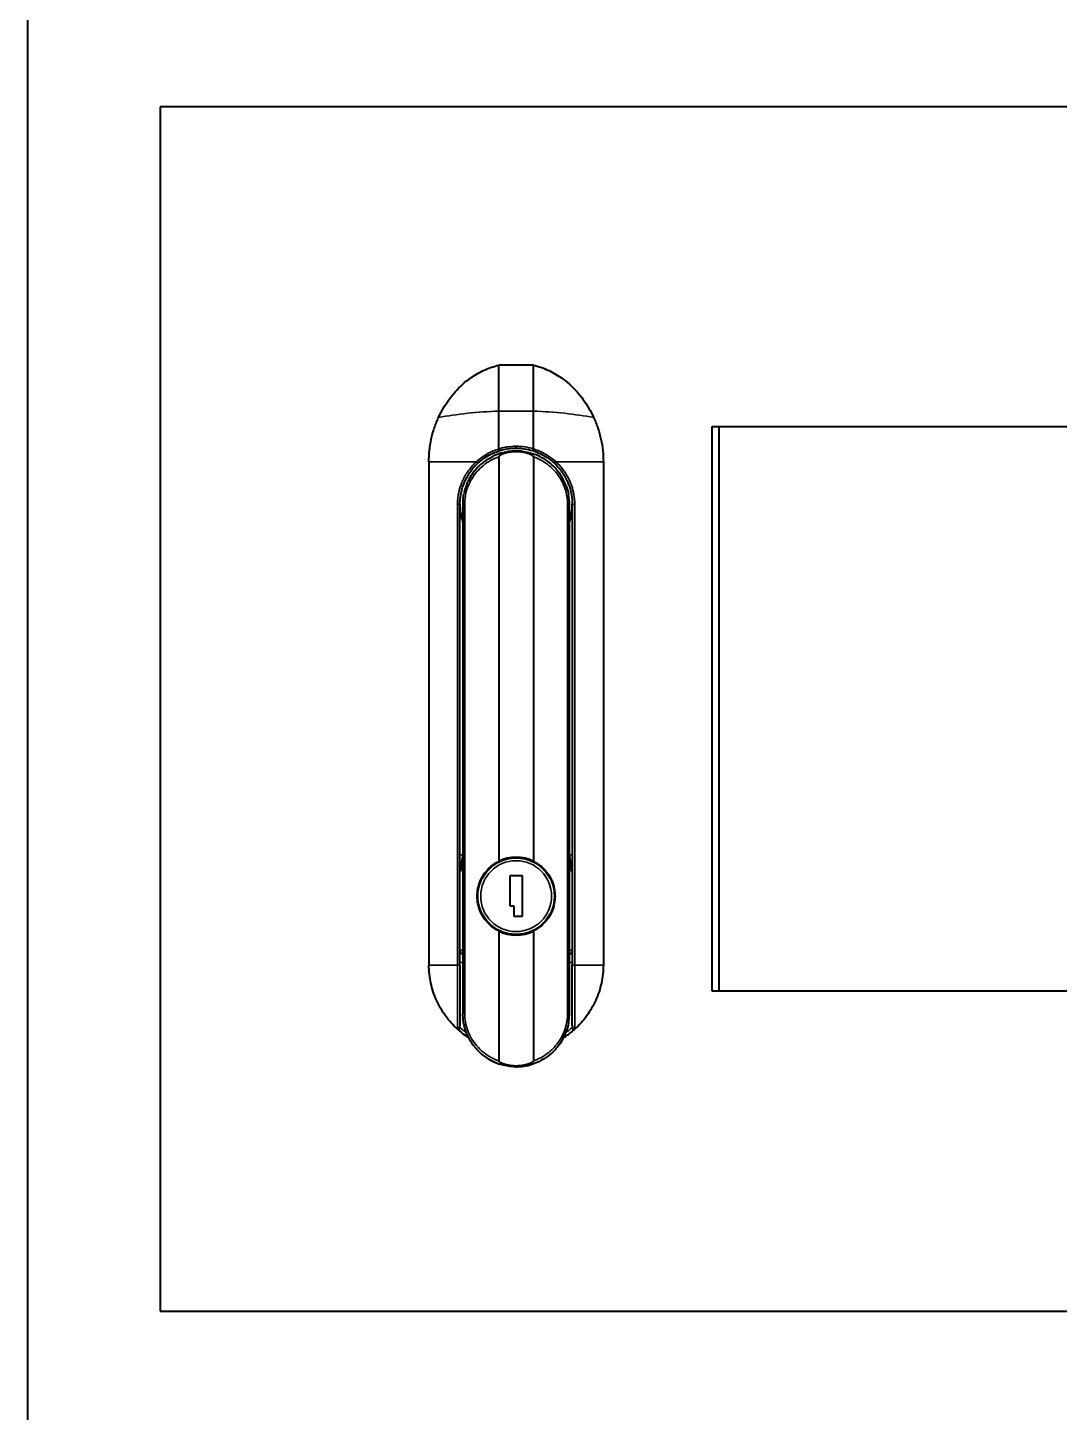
# Model space of a CAD drawing. Header units: millimetres. Extents: x 0 to 5945, y 0 to 4205.
# Drawn here: x 3811.7 to 3990.7, y 1542.3 to 1782.6 of the extents above; entities that cross this region are included whole.
import ezdxf

# ---------------------------------------------------------------- set-up
doc = ezdxf.new("R2010")
doc.units = ezdxf.units.MM
doc.header["$LTSCALE"] = 5
doc.layers.add('가시적인 것(ISO)', color=3, linetype='Continuous', lineweight=40)
doc.layers.add('가시적인 좁은 것(ISO)', color=3, linetype='Continuous', lineweight=35)

msp = doc.modelspace()

# ---------------------------------------------------------------- linework, layer by layer
at = {"layer": '가시적인 것(ISO)'}
for p, q in [((3811.661, 1301.896), (3811.661, 1981.896)), ((4144.661, 1768.896), (3834.661, 1768.896)), ((3834.661, 1768.896), (3834.661, 1559.896)), ((3899.411, 1724.047), (3893.411, 1724.047)), ((3893.411, 1716.064), (3893.411, 1724.047)), ((3899.411, 1716.064), (3899.411, 1724.047)), ((3893.411, 1709.516), (3893.411, 1716.064)), ((3899.411, 1709.516), (3899.411, 1716.064)), ((3930.411, 1615.396), (3930.411, 1713.396)), ((3930.411, 1713.396), (4096.911, 1713.396)), ((3931.661, 1615.396), (3931.661, 1713.396)), ((3881.273, 1707.261), (3881.273, 1619.907)), ((3893.388, 1708.129), (3893.388, 1637.931)), ((3899.434, 1708.129), (3899.434, 1637.931)), ((3911.548, 1707.261), (3911.548, 1619.907)), ((3886.661, 1619.899), (3886.661, 1699.896)), ((3887.161, 1699.896), (3887.161, 1611.546)), ((3905.661, 1611.546), (3905.661, 1699.896)), ((3906.161, 1699.896), (3906.161, 1619.9)), ((3895.311, 1635.396), (3895.311, 1630.196)), ((3897.511, 1635.396), (3895.311, 1635.396)), ((3897.511, 1628.396), (3897.511, 1635.396)), ((3895.311, 1630.196), (3896.011, 1630.196)), ((3896.011, 1630.196), (3896.011, 1628.396)), ((3896.011, 1628.396), (3897.511, 1628.396)), ((3893.388, 1625.861), (3893.388, 1603.313)), ((3899.434, 1625.861), (3899.434, 1603.313)), ((3886.661, 1619.899), (3886.661, 1609.388)), ((3906.161, 1609.388), (3906.161, 1619.9)), ((4096.911, 1615.396), (3930.411, 1615.396)), ((3834.661, 1559.896), (4144.661, 1559.896))]:
    msp.add_line(p, q, dxfattribs=at)
msp.add_circle((3896.411, 1631.896), 6.65, dxfattribs=at)
for centre, radius, start, end in [((3896.411, 1632.117), 10.573, 151.02661, 156.67427), ((3896.411, 1631.896), 6.75, 63.39417, 116.60583), ((3896.411, 1632.117), 10.573, 23.32573, 28.97339), ((3887.161, 1636.106), 0.5, 158.65078, 180), ((3905.661, 1636.106), 0.5, 0, 23.32573), ((3896.411, 1631.896), 6.75, 243.39417, 296.60583), ((3887.161, 1622.361), 0.5, 180, 270), ((3905.661, 1622.361), 0.5, 270, 0)]:
    msp.add_arc(centre, radius, start, end, dxfattribs=at)
for centre, major_axis, ratio, start_param, end_param in [((3886.344, 1609.422), (-0.021, 0.657), 0.4807904, 4.2400237, 4.6448571), ((3906.477, 1609.422), (0.021, 0.656), 0.4803283, 1.6376505, 2.0429321)]:
    msp.add_ellipse(centre, major_axis=major_axis, ratio=ratio, start_param=start_param, end_param=end_param, dxfattribs=at)
for points, knots in [([(3882.947, 1714.961), (3883.451, 1716.045), (3884.051, 1717.085), (3885.45, 1719.026), (3886.247, 1719.924), (3887.582, 1721.122), (3888.05, 1721.495), (3889.272, 1722.357), (3890.051, 1722.807), (3891.277, 1723.365), (3891.693, 1723.531), (3892.543, 1723.821), (3892.974, 1723.945), (3893.411, 1724.047)], [-1.4373876, -1.4373876, -1.4373876, -1.4373876, -1.077998, -1.077998, -0.718291, -0.718291, -0.538642, -0.538642, -0.2691978, -0.2691978, -0.1345178, -0.1345178, -0.000001, -0.000001, -0.000001, -0.000001]), ([(3899.411, 1724.047), (3899.847, 1723.945), (3900.279, 1723.821), (3901.128, 1723.531), (3901.545, 1723.365), (3902.771, 1722.807), (3903.55, 1722.357), (3904.772, 1721.495), (3905.24, 1721.122), (3906.575, 1719.924), (3907.372, 1719.026), (3908.771, 1717.085), (3909.371, 1716.045), (3909.874, 1714.961)], [-1.4345196, -1.4345196, -1.4345196, -1.4345196, -1.3002693, -1.3002693, -1.1658564, -1.1658564, -0.8969451, -0.8969451, -0.7176518, -0.7176518, -0.3586651, -0.3586651, -0.000001, -0.000001, -0.000001, -0.000001]), ([(3881.273, 1707.261), (3881.273, 1708.583), (3881.413, 1709.908), (3881.831, 1711.849), (3882.006, 1712.488), (3882.424, 1713.744), (3882.669, 1714.361), (3882.947, 1714.961)], [-0.79418282, -0.79418282, -0.79418282, -0.79418282, -0.39706048, -0.39706048, -0.1985164, -0.1985164, -0.000001, -0.000001, -0.000001, -0.000001]), ([(3909.874, 1714.961), (3910.153, 1714.361), (3910.397, 1713.744), (3910.816, 1712.488), (3910.99, 1711.849), (3911.409, 1709.908), (3911.548, 1708.583), (3911.548, 1707.261)], [-0.79365146, -0.79365146, -0.79365146, -0.79365146, -0.59526888, -0.59526888, -0.39685764, -0.39685764, -0.000001, -0.000001, -0.000001, -0.000001]), ([(3889.777, 1707.041), (3890.131, 1707.369), (3890.509, 1707.671), (3890.901, 1707.939), (3891.292, 1708.208), (3891.696, 1708.443), (3892.13, 1708.656), (3892.565, 1708.868), (3893.031, 1709.055), (3893.518, 1709.207)], [0, 0, 0, 0, 0.33333333, 0.33333333, 0.33333333, 0.66666667, 0.66666667, 0.66666667, 1, 1, 1, 1]), ([(3893.411, 1709.516), (3893.427, 1709.465), (3893.445, 1709.409), (3893.46, 1709.361), (3893.475, 1709.314), (3893.489, 1709.275), (3893.499, 1709.248), (3893.509, 1709.221), (3893.515, 1709.206), (3893.518, 1709.207)], [0, 0, 0, 0, 0.33333333, 0.33333333, 0.33333333, 0.66666667, 0.66666667, 0.66666667, 1, 1, 1, 1]), ([(3897.38, 1709.095), (3897.355, 1709.098), (3897.329, 1709.1), (3897.303, 1709.103), (3896.746, 1709.157), (3896.184, 1709.16), (3895.624, 1709.112), (3895.272, 1709.082), (3894.92, 1709.032), (3894.572, 1708.961)], [0.418619154, 0.418619154, 0.418619154, 0.418619154, 0.421052632, 0.421052632, 0.421052632, 0.473684211, 0.473684211, 0.473684211, 0.506846175, 0.506846175, 0.506846175, 0.506846175]), ([(3896.412, 1709.646), (3896.867, 1709.646), (3897.339, 1709.614), (3897.823, 1709.543), (3898.307, 1709.472), (3898.803, 1709.362), (3899.304, 1709.207)], [0.00000001, 0.00000001, 0.00000001, 0.00000001, 0.5, 0.5, 0.5, 1, 1, 1, 1]), ([(3899.304, 1709.207), (3899.306, 1709.206), (3899.313, 1709.221), (3899.323, 1709.248), (3899.333, 1709.275), (3899.346, 1709.314), (3899.362, 1709.361), (3899.377, 1709.409), (3899.394, 1709.465), (3899.411, 1709.516)], [0, 0, 0, 0, 0.3333333, 0.3333333, 0.3333333, 0.6666667, 0.6666667, 0.6666667, 1, 1, 1, 1]), ([(3899.304, 1709.207), (3899.724, 1709.076), (3900.15, 1708.912), (3900.571, 1708.714), (3900.992, 1708.515), (3901.408, 1708.282), (3901.823, 1708.006), (3902.238, 1707.729), (3902.65, 1707.408), (3903.045, 1707.041)], [0, 0, 0, 0, 0.33333333, 0.33333333, 0.33333333, 0.66666667, 0.66666667, 0.66666667, 0.99999998, 0.99999998, 0.99999998, 0.99999998]), ([(3903.454, 1705.893), (3903.381, 1705.978), (3903.306, 1706.063), (3903.23, 1706.146), (3902.839, 1706.572), (3902.412, 1706.958), (3901.956, 1707.3), (3901.5, 1707.641), (3901.016, 1707.937), (3900.513, 1708.187), (3900.244, 1708.32), (3899.969, 1708.439), (3899.69, 1708.545)], [0.20027112, 0.20027112, 0.20027112, 0.20027112, 0.21052632, 0.21052632, 0.21052632, 0.26315789, 0.26315789, 0.26315789, 0.31578947, 0.31578947, 0.31578947, 0.34386854, 0.34386854, 0.34386854, 0.34386854]), ([(3886.661, 1699.896), (3886.661, 1700.174), (3886.673, 1700.45), (3886.696, 1700.721), (3886.719, 1700.992), (3886.753, 1701.259), (3886.798, 1701.523), (3886.842, 1701.787), (3886.898, 1702.048), (3886.962, 1702.299), (3887.025, 1702.55), (3887.097, 1702.79), (3887.179, 1703.031), (3887.261, 1703.272), (3887.353, 1703.514), (3887.462, 1703.765), (3887.57, 1704.017), (3887.696, 1704.278), (3887.84, 1704.544), (3887.985, 1704.811), (3888.149, 1705.084), (3888.336, 1705.36), (3888.523, 1705.637), (3888.733, 1705.917), (3888.972, 1706.199), (3889.211, 1706.481), (3889.478, 1706.764), (3889.777, 1707.041)], [0, 0, 0, 0, 0.1111111, 0.1111111, 0.1111111, 0.2222222, 0.2222222, 0.2222222, 0.3333333, 0.3333333, 0.3333333, 0.4444444, 0.4444444, 0.4444444, 0.5555556, 0.5555556, 0.5555556, 0.6666667, 0.6666667, 0.6666667, 0.7777778, 0.7777778, 0.7777778, 0.8888889, 0.8888889, 0.8888889, 1, 1, 1, 1]), ([(3890.891, 1707.319), (3890.44, 1706.983), (3890.026, 1706.61), (3889.663, 1706.223), (3889.297, 1705.832), (3888.982, 1705.428), (3888.716, 1705.03), (3888.47, 1704.66), (3888.265, 1704.296), (3888.092, 1703.94)], [0.63218407, 0.63218407, 0.63218407, 0.63218407, 0.68421053, 0.68421053, 0.68421053, 0.73684211, 0.73684211, 0.73684211, 0.78560093, 0.78560093, 0.78560093, 0.78560093]), ([(3903.045, 1707.041), (3903.483, 1706.634), (3903.867, 1706.202), (3904.202, 1705.757), (3904.537, 1705.312), (3904.822, 1704.854), (3905.06, 1704.396), (3905.298, 1703.938), (3905.491, 1703.481), (3905.649, 1703.013), (3905.807, 1702.544), (3905.931, 1702.065), (3906.02, 1701.547), (3906.109, 1701.03), (3906.161, 1700.473), (3906.161, 1699.896)], [0, 0, 0, 0, 0.2, 0.2, 0.2, 0.4, 0.4, 0.4, 0.6, 0.6, 0.6, 0.8, 0.8, 0.8, 1, 1, 1, 1]), ([(3905.097, 1703.077), (3905.081, 1703.12), (3905.064, 1703.164), (3905.048, 1703.207), (3904.842, 1703.744), (3904.584, 1704.266), (3904.278, 1704.76), (3904.275, 1704.766), (3904.271, 1704.772), (3904.267, 1704.778)], [0.101004983, 0.101004983, 0.101004983, 0.101004983, 0.105263158, 0.105263158, 0.105263158, 0.157894737, 0.157894737, 0.157894737, 0.158528864, 0.158528864, 0.158528864, 0.158528864]), ([(3887.843, 1703.383), (3887.755, 1703.166), (3887.678, 1702.952), (3887.61, 1702.744), (3887.494, 1702.386), (3887.407, 1702.042), (3887.341, 1701.713)], [0.81141503, 0.81141503, 0.81141503, 0.81141503, 0.842105263, 0.842105263, 0.842105263, 0.894723369, 0.894723369, 0.894723369, 0.894723369]), ([(3886.661, 1699.896), (3886.661, 1699.407), (3886.7, 1698.873), (3886.871, 1697.813), (3887.003, 1697.289), (3887.161, 1696.814)], [0, 0, 0, 0, 0.15025987, 0.15025987, 0.30051975, 0.30051975, 0.30051975, 0.30051975]), ([(3905.661, 1696.814), (3905.819, 1697.289), (3905.951, 1697.813), (3906.122, 1698.873), (3906.161, 1699.407), (3906.161, 1699.896)], [0.59163886, 0.59163886, 0.59163886, 0.59163886, 0.74189874, 0.74189874, 0.89215861, 0.89215861, 0.89215861, 0.89215861]), ([(3893.388, 1625.861), (3892.727, 1626.191), (3892.129, 1626.632), (3891.041, 1627.72), (3890.522, 1628.476), (3889.832, 1630.138), (3889.661, 1631.044), (3889.661, 1631.896), (3889.661, 1632.748), (3889.832, 1633.654), (3890.522, 1635.315), (3891.041, 1636.072), (3892.129, 1637.16), (3892.727, 1637.6), (3893.388, 1637.931)], [-0.7215184, -0.7215184, -0.7215184, -0.7215184, -0.5112141, -0.5112141, -0.255607, -0.255607, 0, 0, 0, 0.255607, 0.255607, 0.5112141, 0.5112141, 0.7215184, 0.7215184, 0.7215184, 0.7215184]), ([(3899.434, 1637.931), (3900.094, 1637.6), (3900.693, 1637.16), (3901.781, 1636.072), (3902.3, 1635.315), (3902.99, 1633.654), (3903.161, 1632.748), (3903.161, 1631.044), (3902.99, 1630.138), (3902.3, 1628.476), (3901.781, 1627.72), (3900.693, 1626.632), (3900.094, 1626.191), (3899.434, 1625.861)], [1.3231563, 1.3231563, 1.3231563, 1.3231563, 1.5334605, 1.5334605, 1.7890676, 1.7890676, 2.0446746, 2.0446746, 2.3002817, 2.3002817, 2.5558887, 2.5558887, 2.766193, 2.766193, 2.766193, 2.766193]), ([(3886.239, 1608.816), (3885.466, 1609.517), (3884.768, 1610.295), (3883.542, 1611.984), (3883.019, 1612.889), (3882.166, 1614.794), (3881.84, 1615.787), (3881.507, 1617.315), (3881.423, 1617.829), (3881.308, 1618.865), (3881.277, 1619.386), (3881.273, 1619.907)], [-1.2522093, -1.2522093, -1.2522093, -1.2522093, -0.9389682, -0.9389682, -0.6257615, -0.6257615, -0.3126285, -0.3126285, -0.1562493, -0.1562493, -0.000001, -0.000001, -0.000001, -0.000001]), ([(3911.548, 1619.907), (3911.545, 1619.386), (3911.514, 1618.865), (3911.399, 1617.829), (3911.314, 1617.314), (3910.982, 1615.786), (3910.655, 1614.793), (3909.803, 1612.889), (3909.279, 1611.983), (3908.053, 1610.295), (3907.355, 1609.517), (3906.582, 1608.816)], [-1.2507899, -1.2507899, -1.2507899, -1.2507899, -1.0946869, -1.0946869, -0.9384539, -0.9384539, -0.625614, -0.625614, -0.3128247, -0.3128247, -0.0000009, -0.0000009, -0.0000009, -0.0000009]), ([(3889.147, 1605.818), (3888.521, 1606.613), (3888.018, 1607.526), (3887.34, 1609.461), (3887.161, 1610.511), (3887.161, 1611.546)], [0, 0, 0, 0, 0.30793044, 0.30793044, 0.6184728, 0.6184728, 0.6184728, 0.6184728]), ([(3905.507, 1609.867), (3905.507, 1609.868), (3905.508, 1609.87), (3905.508, 1609.871), (3905.532, 1610.003), (3905.554, 1610.136), (3905.572, 1610.27), (3905.631, 1610.691), (3905.661, 1611.118), (3905.661, 1611.546)], [0.941015222, 0.941015222, 0.941015222, 0.941015222, 0.941176471, 0.941176471, 0.941176471, 0.955320752, 0.955320752, 0.955320752, 1, 1, 1, 1]), ([(3886.66, 1608.449), (3886.656, 1608.452), (3886.644, 1608.462), (3886.612, 1608.489), (3886.6, 1608.5), (3886.564, 1608.53), (3886.54, 1608.551), (3886.472, 1608.61), (3886.425, 1608.651), (3886.328, 1608.736), (3886.282, 1608.778), (3886.239, 1608.816)], [-0.070781201, -0.070781201, -0.070781201, -0.070781201, -0.055461964, -0.055461964, -0.047642977, -0.047642977, -0.035476886, -0.035476886, -0.017217394, -0.017217394, -0.000001042, -0.000001042, -0.000001042, -0.000001042]), ([(3886.66, 1608.449), (3886.658, 1608.45), (3886.654, 1608.457), (3886.643, 1608.477), (3886.637, 1608.491), (3886.617, 1608.543), (3886.601, 1608.592), (3886.582, 1608.706), (3886.575, 1608.787), (3886.598, 1608.973), (3886.618, 1609.052), (3886.635, 1609.132)], [0.000001, 0.000001, 0.000001, 0.000001, 0.008116123, 0.008116123, 0.017280138, 0.017280138, 0.036812418, 0.036812418, 0.056177073, 0.056177073, 0.072028344, 0.072028344, 0.072028344, 0.072028344]), ([(3886.66, 1608.449), (3887, 1608.163), (3887.501, 1607.778), (3888.025, 1607.425), (3888.182, 1607.323)], [0, 0, 0, 0, 0.17605451, 0.250168, 0.250168, 0.250168, 0.250168]), ([(3904.273, 1606.673), (3904.287, 1606.695), (3904.301, 1606.718), (3904.315, 1606.74), (3904.377, 1606.843), (3904.437, 1606.946), (3904.495, 1607.051), (3904.712, 1607.442), (3904.9, 1607.845), (3905.057, 1608.259), (3905.07, 1608.293), (3905.083, 1608.328), (3905.096, 1608.363)], [0.820807174, 0.820807174, 0.820807174, 0.820807174, 0.823529412, 0.823529412, 0.823529412, 0.835927199, 0.835927199, 0.835927199, 0.882352941, 0.882352941, 0.882352941, 0.886240902, 0.886240902, 0.886240902, 0.886240902]), ([(3904.641, 1607.324), (3904.796, 1607.424), (3904.949, 1607.527), (3905.1, 1607.633), (3905.355, 1607.812), (3905.605, 1607.998), (3905.848, 1608.192), (3905.954, 1608.276), (3906.059, 1608.362), (3906.162, 1608.449)], [0.75003205, 0.75003205, 0.75003205, 0.75003205, 0.82308864, 0.82308864, 0.82308864, 0.94647487, 0.94647487, 0.94647487, 1, 1, 1, 1]), ([(3906.186, 1609.132), (3906.203, 1609.053), (3906.224, 1608.973), (3906.247, 1608.788), (3906.24, 1608.707), (3906.22, 1608.592), (3906.205, 1608.543), (3906.185, 1608.491), (3906.178, 1608.477), (3906.168, 1608.457), (3906.164, 1608.451), (3906.162, 1608.449)], [0.000001, 0.000001, 0.000001, 0.000001, 0.02448974, 0.02448974, 0.0544278, 0.0544278, 0.08463518, 0.08463518, 0.09880659, 0.09880659, 0.11135374, 0.11135374, 0.11135374, 0.11135374]), ([(3906.162, 1608.449), (3906.165, 1608.452), (3906.178, 1608.462), (3906.21, 1608.489), (3906.222, 1608.5), (3906.257, 1608.53), (3906.282, 1608.551), (3906.35, 1608.61), (3906.397, 1608.651), (3906.493, 1608.736), (3906.54, 1608.778), (3906.582, 1608.816)], [0.000001834, 0.000001834, 0.000001834, 0.000001834, 0.015415401, 0.015415401, 0.02328266, 0.02328266, 0.035523841, 0.035523841, 0.053895909, 0.053895909, 0.071218311, 0.071218311, 0.071218311, 0.071218311]), ([(3889.148, 1605.818), (3889.277, 1605.653), (3889.413, 1605.493), (3889.553, 1605.339), (3889.576, 1605.313), (3889.599, 1605.288), (3889.622, 1605.263), (3889.985, 1604.871), (3890.379, 1604.513), (3890.799, 1604.193), (3890.833, 1604.167), (3890.867, 1604.141), (3890.9, 1604.116), (3891.318, 1603.807), (3891.759, 1603.534), (3892.222, 1603.298), (3892.268, 1603.275), (3892.313, 1603.253), (3892.359, 1603.231), (3892.78, 1603.025), (3893.219, 1602.851), (3893.669, 1602.712)], [0.21370365, 0.21370365, 0.21370365, 0.21370365, 0.23529412, 0.23529412, 0.23529412, 0.2388317, 0.2388317, 0.2388317, 0.29411765, 0.29411765, 0.29411765, 0.29854769, 0.29854769, 0.29854769, 0.35294118, 0.35294118, 0.35294118, 0.35825028, 0.35825028, 0.35825028, 0.40735834, 0.40735834, 0.40735834, 0.40735834]), ([(3901.833, 1604.052), (3901.889, 1604.092), (3901.945, 1604.134), (3902.001, 1604.176), (3902.085, 1604.24), (3902.168, 1604.305), (3902.25, 1604.372), (3902.623, 1604.675), (3902.97, 1605.007), (3903.288, 1605.36), (3903.35, 1605.429), (3903.411, 1605.499), (3903.471, 1605.57)], [0.698908531, 0.698908531, 0.698908531, 0.698908531, 0.705882353, 0.705882353, 0.705882353, 0.71648775, 0.71648775, 0.71648775, 0.764705882, 0.764705882, 0.764705882, 0.774148097, 0.774148097, 0.774148097, 0.774148097]), ([(3895.983, 1602.306), (3896.375, 1602.288), (3896.769, 1602.294), (3897.163, 1602.326), (3897.241, 1602.333), (3897.318, 1602.34), (3897.395, 1602.348), (3897.889, 1602.401), (3898.381, 1602.494), (3898.866, 1602.628), (3898.887, 1602.633), (3898.908, 1602.639), (3898.929, 1602.645)], [0.48886279, 0.48886279, 0.48886279, 0.48886279, 0.52941176, 0.52941176, 0.52941176, 0.53737617, 0.53737617, 0.53737617, 0.58823529, 0.58823529, 0.58823529, 0.59043621, 0.59043621, 0.59043621, 0.59043621])]:
    msp.add_open_spline(points, degree=3, knots=knots, dxfattribs=at)
for points in [[(3893.943, 1708.81), (3893.424, 1708.667), (3892.915, 1708.477), (3892.424, 1708.243)], [(3899.434, 1708.129), (3899.434, 1708.145), (3899.423, 1708.175), (3899.393, 1708.217), (3899.357, 1708.256), (3899.315, 1708.293), (3899.268, 1708.33), (3899.214, 1708.367), (3899.154, 1708.406), (3899.086, 1708.445), (3899.012, 1708.485), (3898.932, 1708.525), (3898.845, 1708.565), (3898.75, 1708.606), (3898.647, 1708.647), (3898.536, 1708.688), (3898.417, 1708.729), (3898.289, 1708.769), (3898.153, 1708.808), (3898.008, 1708.845), (3897.855, 1708.88), (3897.693, 1708.913), (3897.522, 1708.943), (3897.343, 1708.969), (3897.156, 1708.992), (3896.96, 1709.01), (3896.757, 1709.023), (3896.55, 1709.03), (3896.339, 1709.031), (3896.126, 1709.025), (3895.914, 1709.014), (3895.705, 1708.996), (3895.5, 1708.972), (3895.3, 1708.943), (3895.109, 1708.909), (3894.926, 1708.871), (3894.755, 1708.83), (3894.596, 1708.788), (3894.45, 1708.744), (3894.316, 1708.699), (3894.195, 1708.655), (3894.084, 1708.611), (3893.984, 1708.568), (3893.893, 1708.527), (3893.81, 1708.485), (3893.734, 1708.444), (3893.666, 1708.404), (3893.606, 1708.366), (3893.553, 1708.329), (3893.505, 1708.292), (3893.464, 1708.255), (3893.428, 1708.217), (3893.399, 1708.175), (3893.388, 1708.145), (3893.388, 1708.129)], [(3893.518, 1709.207), (3893.937, 1709.337), (3894.842, 1709.556), (3895.871, 1709.646), (3896.412, 1709.646)], [(3893.943, 1708.81), (3894.15, 1708.868), (3894.361, 1708.918), (3894.572, 1708.961)], [(3897.38, 1709.095), (3898.169, 1709.012), (3898.953, 1708.825), (3899.69, 1708.545)], [(3890.891, 1707.319), (3891.369, 1707.674), (3891.885, 1707.985), (3892.424, 1708.243)], [(3887.843, 1703.383), (3887.92, 1703.572), (3888.003, 1703.757), (3888.092, 1703.94)], [(3903.454, 1705.893), (3903.752, 1705.543), (3904.024, 1705.169), (3904.267, 1704.778)], [(3887.202, 1700.764), (3887.232, 1701.082), (3887.278, 1701.4), (3887.341, 1701.713)], [(3905.097, 1703.077), (3905.276, 1702.586), (3905.415, 1702.077), (3905.51, 1701.561)], [(3905.661, 1699.896), (3905.661, 1700.45), (3905.611, 1701.008), (3905.51, 1701.561)], [(3887.202, 1700.764), (3887.173, 1700.462), (3887.161, 1700.171), (3887.161, 1699.896)], [(3886.702, 1636.304), (3886.699, 1636.299), (3886.697, 1636.293), (3886.695, 1636.288)], [(3886.702, 1636.304), (3886.702, 1636.304), (3886.702, 1636.304), (3886.702, 1636.304)], [(3905.507, 1609.867), (3905.413, 1609.354), (3905.274, 1608.849), (3905.096, 1608.363)], [(3888.831, 1606.926), (3888.831, 1606.926), (3888.832, 1606.926), (3888.832, 1606.925)], [(3904.273, 1606.673), (3904.034, 1606.286), (3903.765, 1605.917), (3903.471, 1605.57)], [(3903.986, 1606.923), (3903.986, 1606.923), (3903.986, 1606.923), (3903.986, 1606.923)], [(3899.434, 1603.313), (3899.434, 1603.297), (3899.423, 1603.266), (3899.394, 1603.225), (3899.358, 1603.187), (3899.317, 1603.15), (3899.269, 1603.113), (3899.215, 1603.075), (3899.153, 1603.036), (3899.083, 1602.995), (3899.006, 1602.954), (3898.921, 1602.911), (3898.826, 1602.868), (3898.723, 1602.824), (3898.611, 1602.78), (3898.49, 1602.737), (3898.363, 1602.695), (3898.228, 1602.655), (3898.086, 1602.616), (3897.938, 1602.58), (3897.785, 1602.547), (3897.626, 1602.516), (3897.463, 1602.49), (3897.296, 1602.466), (3897.125, 1602.447), (3896.953, 1602.432), (3896.778, 1602.42), (3896.603, 1602.414), (3896.427, 1602.411), (3896.252, 1602.413), (3896.075, 1602.419), (3895.9, 1602.429), (3895.726, 1602.444), (3895.554, 1602.463), (3895.385, 1602.486), (3895.22, 1602.512), (3895.059, 1602.542), (3894.903, 1602.576), (3894.753, 1602.612), (3894.609, 1602.651), (3894.471, 1602.691), (3894.341, 1602.734), (3894.219, 1602.777), (3894.105, 1602.822), (3894, 1602.866), (3893.904, 1602.91), (3893.818, 1602.953), (3893.74, 1602.994), (3893.669, 1603.035), (3893.607, 1603.075), (3893.553, 1603.113), (3893.505, 1603.15), (3893.463, 1603.187), (3893.428, 1603.225), (3893.399, 1603.267), (3893.388, 1603.297), (3893.388, 1603.313)], [(3901.833, 1604.052), (3900.965, 1603.424), (3899.968, 1602.939), (3898.929, 1602.645)], [(3895.983, 1602.306), (3895.199, 1602.342), (3894.415, 1602.48), (3893.669, 1602.712)]]:
    msp.add_open_spline(points, degree=3, dxfattribs=at)
at = {"layer": '가시적인 좁은 것(ISO)'}
for p, q in [((3899.411, 1716.064), (3893.411, 1716.064)), ((3881.273, 1707.261), (3889.49, 1707.261)), ((3903.332, 1707.261), (3911.548, 1707.261)), ((3886.239, 1619.899), (3886.239, 1699.896)), ((3886.661, 1699.896), (3886.239, 1699.896)), ((3887.161, 1699.896), (3887.486, 1699.896)), ((3887.486, 1699.896), (3887.486, 1611.546)), ((3905.336, 1611.546), (3905.338, 1699.896)), ((3906.161, 1699.896), (3906.582, 1699.896)), ((3906.582, 1699.896), (3906.582, 1619.899)), ((3887.161, 1639.073), (3886.661, 1639.073)), ((3905.661, 1639.073), (3906.161, 1639.073)), ((3886.239, 1619.899), (3886.239, 1608.816)), ((3886.661, 1619.899), (3886.239, 1619.899)), ((3906.582, 1608.816), (3906.582, 1619.899)), ((3887.161, 1611.546), (3887.486, 1611.546))]:
    msp.add_line(p, q, dxfattribs=at)
msp.add_circle((3896.411, 1631.896), 6.15, dxfattribs=at)
for centre, start, end in [((3887.161, 1622.361), 255.52249, 270), ((3905.661, 1622.361), 270, 284.47751)]:
    msp.add_arc(centre, 2, start, end, dxfattribs=at)
for centre, major_axis, ratio, start_param, end_param in [((3896.411, 1708.71), (-25.09, 0), 0.2952342, 4.8322453, 5.2788024), ((3896.411, 1708.71), (-25.09, 0), 0.2952342, 4.1459756, 4.5925327), ((3896.412, 1709.946), (0, -0.3), 0.0000112, 4.6212979, 6.2831854), ((3889.572, 1707.261), (0.204, -0.22), 0.2058047, 4.5235686, 6.2831853), ((3903.249, 1707.261), (-0.204, -0.22), 0.2058047, 0, 1.7596166), ((3887.661, 1622.861), (1, 0.5), 0.00001, 2.0944261, 3.1415324), ((3905.161, 1622.861), (1, -0.5), 0.00001, 5.235786, 6.2828215), ((3896.411, 1619.969), (-25.09, -0.005), 0.0029709, 0.9231277, 1.1533723), ((3906.461, 1619.9), (-0.3, 0), 0.0050933, 6.2831833, 8.2714039), ((3896.411, 1619.969), (-25.09, 0.005), 0.0029709, 1.9882204, 2.2184649)]:
    msp.add_ellipse(centre, major_axis=major_axis, ratio=ratio, start_param=start_param, end_param=end_param, dxfattribs=at)
for points, knots in [([(3889.49, 1707.261), (3889.863, 1707.606), (3890.258, 1707.919), (3890.667, 1708.199), (3890.735, 1708.246), (3890.804, 1708.292), (3890.873, 1708.337), (3891.219, 1708.561), (3891.575, 1708.764), (3891.954, 1708.947), (3892.104, 1709.019), (3892.257, 1709.088), (3892.414, 1709.154), (3892.733, 1709.288), (3893.066, 1709.409), (3893.411, 1709.516)], [0, 0, 0, 0, 0.33333333, 0.33333333, 0.33333333, 0.38903885, 0.38903885, 0.38903885, 0.66666667, 0.66666667, 0.66666667, 0.77640056, 0.77640056, 0.77640056, 0.99999695, 0.99999695, 0.99999695, 0.99999695]), ([(3893.411, 1709.516), (3893.764, 1709.627), (3894.136, 1709.721), (3894.53, 1709.795), (3894.623, 1709.812), (3894.718, 1709.829), (3894.814, 1709.844), (3895.314, 1709.924), (3895.847, 1709.973), (3896.412, 1709.973)], [0, 0, 0, 0, 0.4038634, 0.4038634, 0.4038634, 0.5, 0.5, 0.5, 1, 1, 1, 1]), ([(3896.412, 1709.973), (3896.888, 1709.973), (3897.375, 1709.938), (3897.875, 1709.865), (3897.916, 1709.859), (3897.958, 1709.852), (3897.999, 1709.846), (3898.46, 1709.773), (3898.932, 1709.667), (3899.411, 1709.516)], [0.00000001, 0.00000001, 0.00000001, 0.00000001, 0.5, 0.5, 0.5, 0.54110047, 0.54110047, 0.54110047, 0.9999982, 0.9999982, 0.9999982, 0.9999982]), ([(3899.411, 1709.516), (3899.693, 1709.429), (3899.974, 1709.33), (3900.255, 1709.218), (3900.417, 1709.152), (3900.579, 1709.082), (3900.741, 1709.007), (3901.101, 1708.84), (3901.457, 1708.646), (3901.812, 1708.423), (3901.892, 1708.374), (3901.972, 1708.322), (3902.051, 1708.269), (3902.485, 1707.98), (3902.916, 1707.646), (3903.332, 1707.261)], [0, 0, 0, 0, 0.21119499, 0.21119499, 0.21119499, 0.33333333, 0.33333333, 0.33333333, 0.60556696, 0.60556696, 0.60556696, 0.66666667, 0.66666667, 0.66666667, 0.99999999, 0.99999999, 0.99999999, 0.99999999]), ([(3886.239, 1699.896), (3886.239, 1700.183), (3886.252, 1700.467), (3886.276, 1700.746), (3886.3, 1701.026), (3886.335, 1701.301), (3886.382, 1701.573), (3886.429, 1701.845), (3886.487, 1702.114), (3886.553, 1702.373), (3886.619, 1702.631), (3886.694, 1702.879), (3886.78, 1703.128), (3886.865, 1703.376), (3886.961, 1703.626), (3887.075, 1703.885), (3887.188, 1704.144), (3887.319, 1704.412), (3887.47, 1704.687), (3887.621, 1704.962), (3887.792, 1705.243), (3887.987, 1705.528), (3888.182, 1705.814), (3888.402, 1706.103), (3888.651, 1706.393), (3888.899, 1706.683), (3889.177, 1706.974), (3889.49, 1707.261)], [0, 0, 0, 0, 0.1111111, 0.1111111, 0.1111111, 0.2222222, 0.2222222, 0.2222222, 0.3333333, 0.3333333, 0.3333333, 0.4444444, 0.4444444, 0.4444444, 0.5555556, 0.5555556, 0.5555556, 0.6666667, 0.6666667, 0.6666667, 0.7777778, 0.7777778, 0.7777778, 0.8888889, 0.8888889, 0.8888889, 1, 1, 1, 1]), ([(3893.388, 1708.129), (3892.888, 1707.952), (3892.415, 1707.737), (3891.961, 1707.481), (3891.507, 1707.224), (3891.072, 1706.925), (3890.676, 1706.6), (3890.28, 1706.276), (3889.924, 1705.924), (3889.614, 1705.567), (3889.303, 1705.209), (3889.039, 1704.845), (3888.814, 1704.488), (3888.589, 1704.131), (3888.404, 1703.78), (3888.25, 1703.439), (3888.096, 1703.097), (3887.973, 1702.766), (3887.874, 1702.447), (3887.774, 1702.128), (3887.699, 1701.821), (3887.642, 1701.527), (3887.585, 1701.233), (3887.546, 1700.951), (3887.521, 1700.679), (3887.497, 1700.407), (3887.486, 1700.146), (3887.486, 1699.896)], [0, 0, 0, 0, 0.1111111, 0.1111111, 0.1111111, 0.2222222, 0.2222222, 0.2222222, 0.3333333, 0.3333333, 0.3333333, 0.4444444, 0.4444444, 0.4444444, 0.5555556, 0.5555556, 0.5555556, 0.6666667, 0.6666667, 0.6666667, 0.7777778, 0.7777778, 0.7777778, 0.8888889, 0.8888889, 0.8888889, 1, 1, 1, 1]), ([(3899.434, 1708.129), (3899.864, 1707.973), (3900.28, 1707.793), (3900.68, 1707.58), (3901.08, 1707.367), (3901.464, 1707.122), (3901.827, 1706.851), (3902.19, 1706.579), (3902.531, 1706.28), (3902.847, 1705.958), (3903.163, 1705.635), (3903.453, 1705.288), (3903.714, 1704.922), (3903.976, 1704.556), (3904.208, 1704.17), (3904.41, 1703.77), (3904.613, 1703.37), (3904.785, 1702.955), (3904.922, 1702.529), (3905.06, 1702.103), (3905.164, 1701.666), (3905.232, 1701.226), (3905.301, 1700.787), (3905.334, 1700.344), (3905.338, 1699.896)], [0, 0, 0, 0, 0.125, 0.125, 0.125, 0.25, 0.25, 0.25, 0.375, 0.375, 0.375, 0.5, 0.5, 0.5, 0.625, 0.625, 0.625, 0.75, 0.75, 0.75, 0.875, 0.875, 0.875, 1, 1, 1, 1]), ([(3903.332, 1707.261), (3903.792, 1706.838), (3904.191, 1706.396), (3904.539, 1705.938), (3904.887, 1705.48), (3905.185, 1705.007), (3905.434, 1704.535), (3905.683, 1704.063), (3905.884, 1703.592), (3906.049, 1703.109), (3906.214, 1702.626), (3906.343, 1702.131), (3906.435, 1701.598), (3906.528, 1701.066), (3906.582, 1700.495), (3906.582, 1699.896)], [0, 0, 0, 0, 0.2, 0.2, 0.2, 0.4, 0.4, 0.4, 0.6, 0.6, 0.6, 0.8, 0.8, 0.8, 1, 1, 1, 1]), ([(3905.338, 1699.896), (3905.401, 1699.896), (3905.458, 1699.896), (3905.506, 1699.896), (3905.554, 1699.896), (3905.594, 1699.896), (3905.62, 1699.896), (3905.647, 1699.896), (3905.661, 1699.896), (3905.661, 1699.896)], [0.00000003, 0.00000003, 0.00000003, 0.00000003, 0.33333333, 0.33333333, 0.33333333, 0.66666667, 0.66666667, 0.66666667, 1, 1, 1, 1]), ([(3886.702, 1636.304), (3886.702, 1636.304), (3886.703, 1636.314), (3886.706, 1636.336), (3886.709, 1636.358), (3886.714, 1636.392), (3886.72, 1636.434), (3886.726, 1636.476), (3886.734, 1636.527), (3886.742, 1636.585), (3886.751, 1636.642), (3886.76, 1636.706), (3886.771, 1636.776), (3886.781, 1636.846), (3886.793, 1636.921), (3886.805, 1637.002), (3886.818, 1637.082), (3886.832, 1637.167), (3886.846, 1637.258), (3886.861, 1637.349), (3886.877, 1637.445), (3886.893, 1637.548), (3886.91, 1637.65), (3886.929, 1637.758), (3886.948, 1637.872), (3886.968, 1637.986), (3886.988, 1638.106), (3887.01, 1638.233), (3887.033, 1638.359), (3887.056, 1638.492), (3887.081, 1638.632), (3887.106, 1638.772), (3887.133, 1638.919), (3887.161, 1639.073)], [0.00005264, 0.00005264, 0.00005264, 0.00005264, 0.09090909, 0.09090909, 0.09090909, 0.18181818, 0.18181818, 0.18181818, 0.27272727, 0.27272727, 0.27272727, 0.36363636, 0.36363636, 0.36363636, 0.45454545, 0.45454545, 0.45454545, 0.54545455, 0.54545455, 0.54545455, 0.63636364, 0.63636364, 0.63636364, 0.72727273, 0.72727273, 0.72727273, 0.81818182, 0.81818182, 0.81818182, 0.90909091, 0.90909091, 0.90909091, 1, 1, 1, 1]), ([(3905.661, 1639.073), (3905.68, 1638.966), (3905.699, 1638.864), (3905.716, 1638.765), (3905.734, 1638.667), (3905.751, 1638.573), (3905.767, 1638.482), (3905.783, 1638.392), (3905.799, 1638.304), (3905.813, 1638.22), (3905.828, 1638.136), (3905.842, 1638.055), (3905.855, 1637.978), (3905.869, 1637.901), (3905.881, 1637.829), (3905.893, 1637.76), (3905.904, 1637.691), (3905.915, 1637.626), (3905.925, 1637.565), (3905.936, 1637.504), (3905.945, 1637.446), (3905.954, 1637.391), (3905.963, 1637.336), (3905.971, 1637.285), (3905.979, 1637.236), (3905.987, 1637.187), (3905.994, 1637.141), (3906.001, 1637.097), (3906.008, 1637.054), (3906.014, 1637.013), (3906.021, 1636.974), (3906.027, 1636.935), (3906.032, 1636.898), (3906.038, 1636.864), (3906.043, 1636.829), (3906.048, 1636.796), (3906.053, 1636.765), (3906.057, 1636.734), (3906.062, 1636.705), (3906.066, 1636.678), (3906.07, 1636.651), (3906.073, 1636.626), (3906.077, 1636.602), (3906.08, 1636.579), (3906.084, 1636.557), (3906.087, 1636.537), (3906.09, 1636.517), (3906.092, 1636.498), (3906.095, 1636.48), (3906.097, 1636.462), (3906.1, 1636.445), (3906.102, 1636.428), (3906.105, 1636.412), (3906.107, 1636.397), (3906.109, 1636.383), (3906.111, 1636.369), (3906.113, 1636.356), (3906.114, 1636.344), (3906.116, 1636.333), (3906.117, 1636.323), (3906.118, 1636.316), (3906.119, 1636.309), (3906.12, 1636.304), (3906.12, 1636.304)], [0, 0, 0, 0, 0.047619, 0.047619, 0.047619, 0.0952381, 0.0952381, 0.0952381, 0.1428571, 0.1428571, 0.1428571, 0.1904762, 0.1904762, 0.1904762, 0.2380952, 0.2380952, 0.2380952, 0.2857143, 0.2857143, 0.2857143, 0.3333333, 0.3333333, 0.3333333, 0.3809524, 0.3809524, 0.3809524, 0.4285714, 0.4285714, 0.4285714, 0.4761905, 0.4761905, 0.4761905, 0.5238095, 0.5238095, 0.5238095, 0.5714286, 0.5714286, 0.5714286, 0.6190476, 0.6190476, 0.6190476, 0.6666667, 0.6666667, 0.6666667, 0.7142857, 0.7142857, 0.7142857, 0.7619048, 0.7619048, 0.7619048, 0.8095238, 0.8095238, 0.8095238, 0.8571429, 0.8571429, 0.8571429, 0.9047619, 0.9047619, 0.9047619, 0.952381, 0.952381, 0.952381, 1, 1, 1, 1]), ([(3887.161, 1636.642), (3887.138, 1636.619), (3887.116, 1636.597), (3887.095, 1636.575), (3887.067, 1636.547), (3887.041, 1636.52), (3887.016, 1636.495), (3886.992, 1636.47), (3886.969, 1636.446), (3886.947, 1636.423), (3886.926, 1636.4), (3886.906, 1636.379), (3886.887, 1636.359), (3886.868, 1636.338), (3886.851, 1636.319), (3886.834, 1636.301), (3886.818, 1636.283), (3886.802, 1636.266), (3886.788, 1636.25), (3886.774, 1636.234), (3886.76, 1636.219), (3886.748, 1636.205), (3886.736, 1636.191), (3886.724, 1636.179), (3886.714, 1636.167), (3886.704, 1636.156), (3886.695, 1636.146), (3886.688, 1636.137), (3886.68, 1636.128), (3886.673, 1636.12), (3886.669, 1636.115), (3886.664, 1636.109), (3886.661, 1636.106), (3886.661, 1636.106)], [0.28273068, 0.28273068, 0.28273068, 0.28273068, 0.33333333, 0.33333333, 0.33333333, 0.4, 0.4, 0.4, 0.46666667, 0.46666667, 0.46666667, 0.53333333, 0.53333333, 0.53333333, 0.6, 0.6, 0.6, 0.66666667, 0.66666667, 0.66666667, 0.73333333, 0.73333333, 0.73333333, 0.8, 0.8, 0.8, 0.86666667, 0.86666667, 0.86666667, 0.93333333, 0.93333333, 0.93333333, 1, 1, 1, 1]), ([(3906.161, 1636.106), (3906.161, 1636.106), (3906.16, 1636.107), (3906.157, 1636.11), (3906.155, 1636.113), (3906.151, 1636.117), (3906.147, 1636.122), (3906.143, 1636.127), (3906.137, 1636.133), (3906.131, 1636.141), (3906.124, 1636.148), (3906.117, 1636.157), (3906.108, 1636.167), (3906.099, 1636.176), (3906.09, 1636.188), (3906.078, 1636.2), (3906.067, 1636.213), (3906.054, 1636.228), (3906.039, 1636.244), (3906.024, 1636.261), (3906.008, 1636.279), (3905.99, 1636.298), (3905.972, 1636.318), (3905.952, 1636.34), (3905.931, 1636.363), (3905.91, 1636.386), (3905.887, 1636.41), (3905.862, 1636.436), (3905.837, 1636.462), (3905.81, 1636.49), (3905.782, 1636.52), (3905.753, 1636.549), (3905.722, 1636.58), (3905.689, 1636.613), (3905.68, 1636.623), (3905.671, 1636.632), (3905.661, 1636.642)], [0, 0, 0, 0, 0.06666667, 0.06666667, 0.06666667, 0.13333333, 0.13333333, 0.13333333, 0.2, 0.2, 0.2, 0.26666667, 0.26666667, 0.26666667, 0.33333333, 0.33333333, 0.33333333, 0.4, 0.4, 0.4, 0.46666667, 0.46666667, 0.46666667, 0.53333333, 0.53333333, 0.53333333, 0.6, 0.6, 0.6, 0.66666667, 0.66666667, 0.66666667, 0.73333333, 0.73333333, 0.73333333, 0.75201209, 0.75201209, 0.75201209, 0.75201209]), ([(3887.486, 1611.546), (3887.486, 1611.042), (3887.529, 1610.542), (3887.618, 1610.045), (3887.707, 1609.547), (3887.84, 1609.05), (3888.019, 1608.566), (3888.198, 1608.082), (3888.422, 1607.61), (3888.687, 1607.162), (3888.952, 1606.713), (3889.257, 1606.288), (3889.596, 1605.895), (3889.935, 1605.502), (3890.307, 1605.142), (3890.706, 1604.816), (3891.105, 1604.491), (3891.532, 1604.202), (3891.979, 1603.951), (3892.427, 1603.699), (3892.896, 1603.487), (3893.388, 1603.313)], [0, 0, 0, 0, 0.1428571, 0.1428571, 0.1428571, 0.2857143, 0.2857143, 0.2857143, 0.4285714, 0.4285714, 0.4285714, 0.5714286, 0.5714286, 0.5714286, 0.7142857, 0.7142857, 0.7142857, 0.8571429, 0.8571429, 0.8571429, 1, 1, 1, 1]), ([(3905.336, 1611.546), (3905.399, 1611.546), (3905.457, 1611.546), (3905.506, 1611.546), (3905.555, 1611.546), (3905.594, 1611.546), (3905.621, 1611.546), (3905.647, 1611.546), (3905.661, 1611.546), (3905.661, 1611.546)], [0, 0, 0, 0, 0.3333333, 0.3333333, 0.3333333, 0.6666667, 0.6666667, 0.6666667, 1, 1, 1, 1]), ([(3886.635, 1609.132), (3886.758, 1609.023), (3886.887, 1608.911), (3887.022, 1608.798), (3887.096, 1608.736), (3887.172, 1608.674), (3887.25, 1608.612), (3887.402, 1608.489), (3887.562, 1608.366), (3887.731, 1608.242), (3887.75, 1608.228), (3887.768, 1608.214), (3887.787, 1608.201)], [0, 0, 0, 0, 0.08093068, 0.08093068, 0.08093068, 0.125, 0.125, 0.125, 0.21129754, 0.21129754, 0.21129754, 0.22080193, 0.22080193, 0.22080193, 0.22080193]), ([(3905.035, 1608.201), (3905.203, 1608.323), (3905.37, 1608.45), (3905.537, 1608.583), (3905.754, 1608.757), (3905.971, 1608.939), (3906.186, 1609.132)], [0.8386023, 0.8386023, 0.8386023, 0.8386023, 0.90867102, 0.90867102, 0.90867102, 1, 1, 1, 1])]:
    msp.add_open_spline(points, degree=3, knots=knots, dxfattribs=at)
for points in [[(3899.434, 1603.313), (3899.864, 1603.466), (3900.689, 1603.826), (3901.83, 1604.552), (3902.844, 1605.432), (3903.712, 1606.458), (3904.416, 1607.608), (3904.94, 1608.857), (3905.265, 1610.181), (3905.339, 1611.086), (3905.336, 1611.546)], [(3888.335, 1607.82), (3888.335, 1607.82), (3888.335, 1607.82), (3888.335, 1607.82)], [(3904.482, 1607.817), (3904.482, 1607.817), (3904.482, 1607.817), (3904.482, 1607.817)]]:
    msp.add_open_spline(points, degree=3, dxfattribs=at)

doc.saveas('drawing.dxf')
